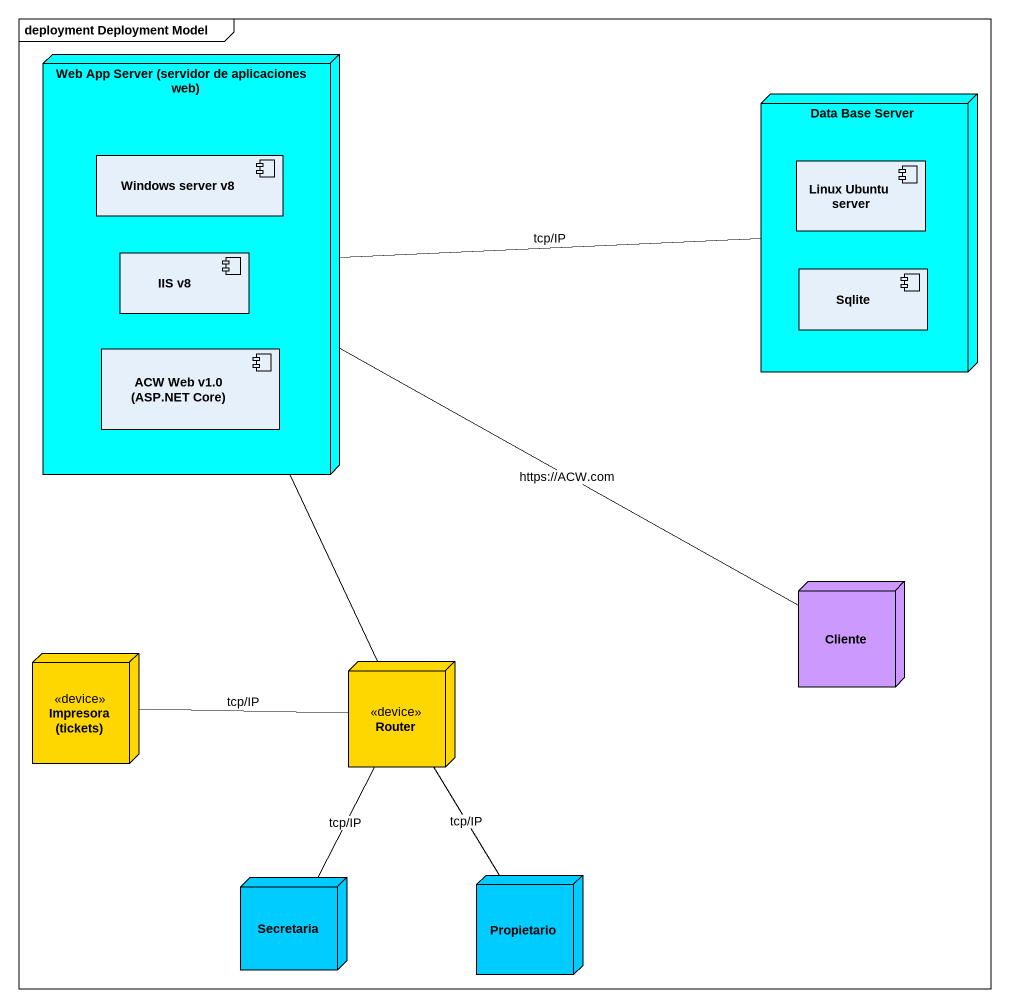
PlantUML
@startuml
mainframe deployment Deployment Model
node "Web App Server (servidor de aplicaciones web)" as Web_App_Server_servidor_de #00FFFF {
  component "Windows server v8" as Windows_server_v8
  component "IIS v8" as IIS_v8
  component "ACW Web v1.0 (ASP.NET Core)" as ACW_Web_v1_0_ASP_NET_Core
}
node "Data Base Server" as Data_Base_Server #00FFFF {
  component "Linux Ubuntu server" as Linux_Ubuntu_server
  component Sqlite
}
node Cliente #CC99FF
node "Impresora (tickets)" as Impresora_tickets <<device>> #FFD700
node Router <<device>> #FFD700
node Secretaria #00CCFF
node Propietario #00CCFF
Web_App_Server_servidor_de -right- Data_Base_Server : tcp/IP
Web_App_Server_servidor_de -right- Cliente : https://ACW.com
Web_App_Server_servidor_de -- Router
Router -left- Impresora_tickets : tcp/IP
Router -- Secretaria : tcp/IP
Router -- Propietario : tcp/IP
@enduml
